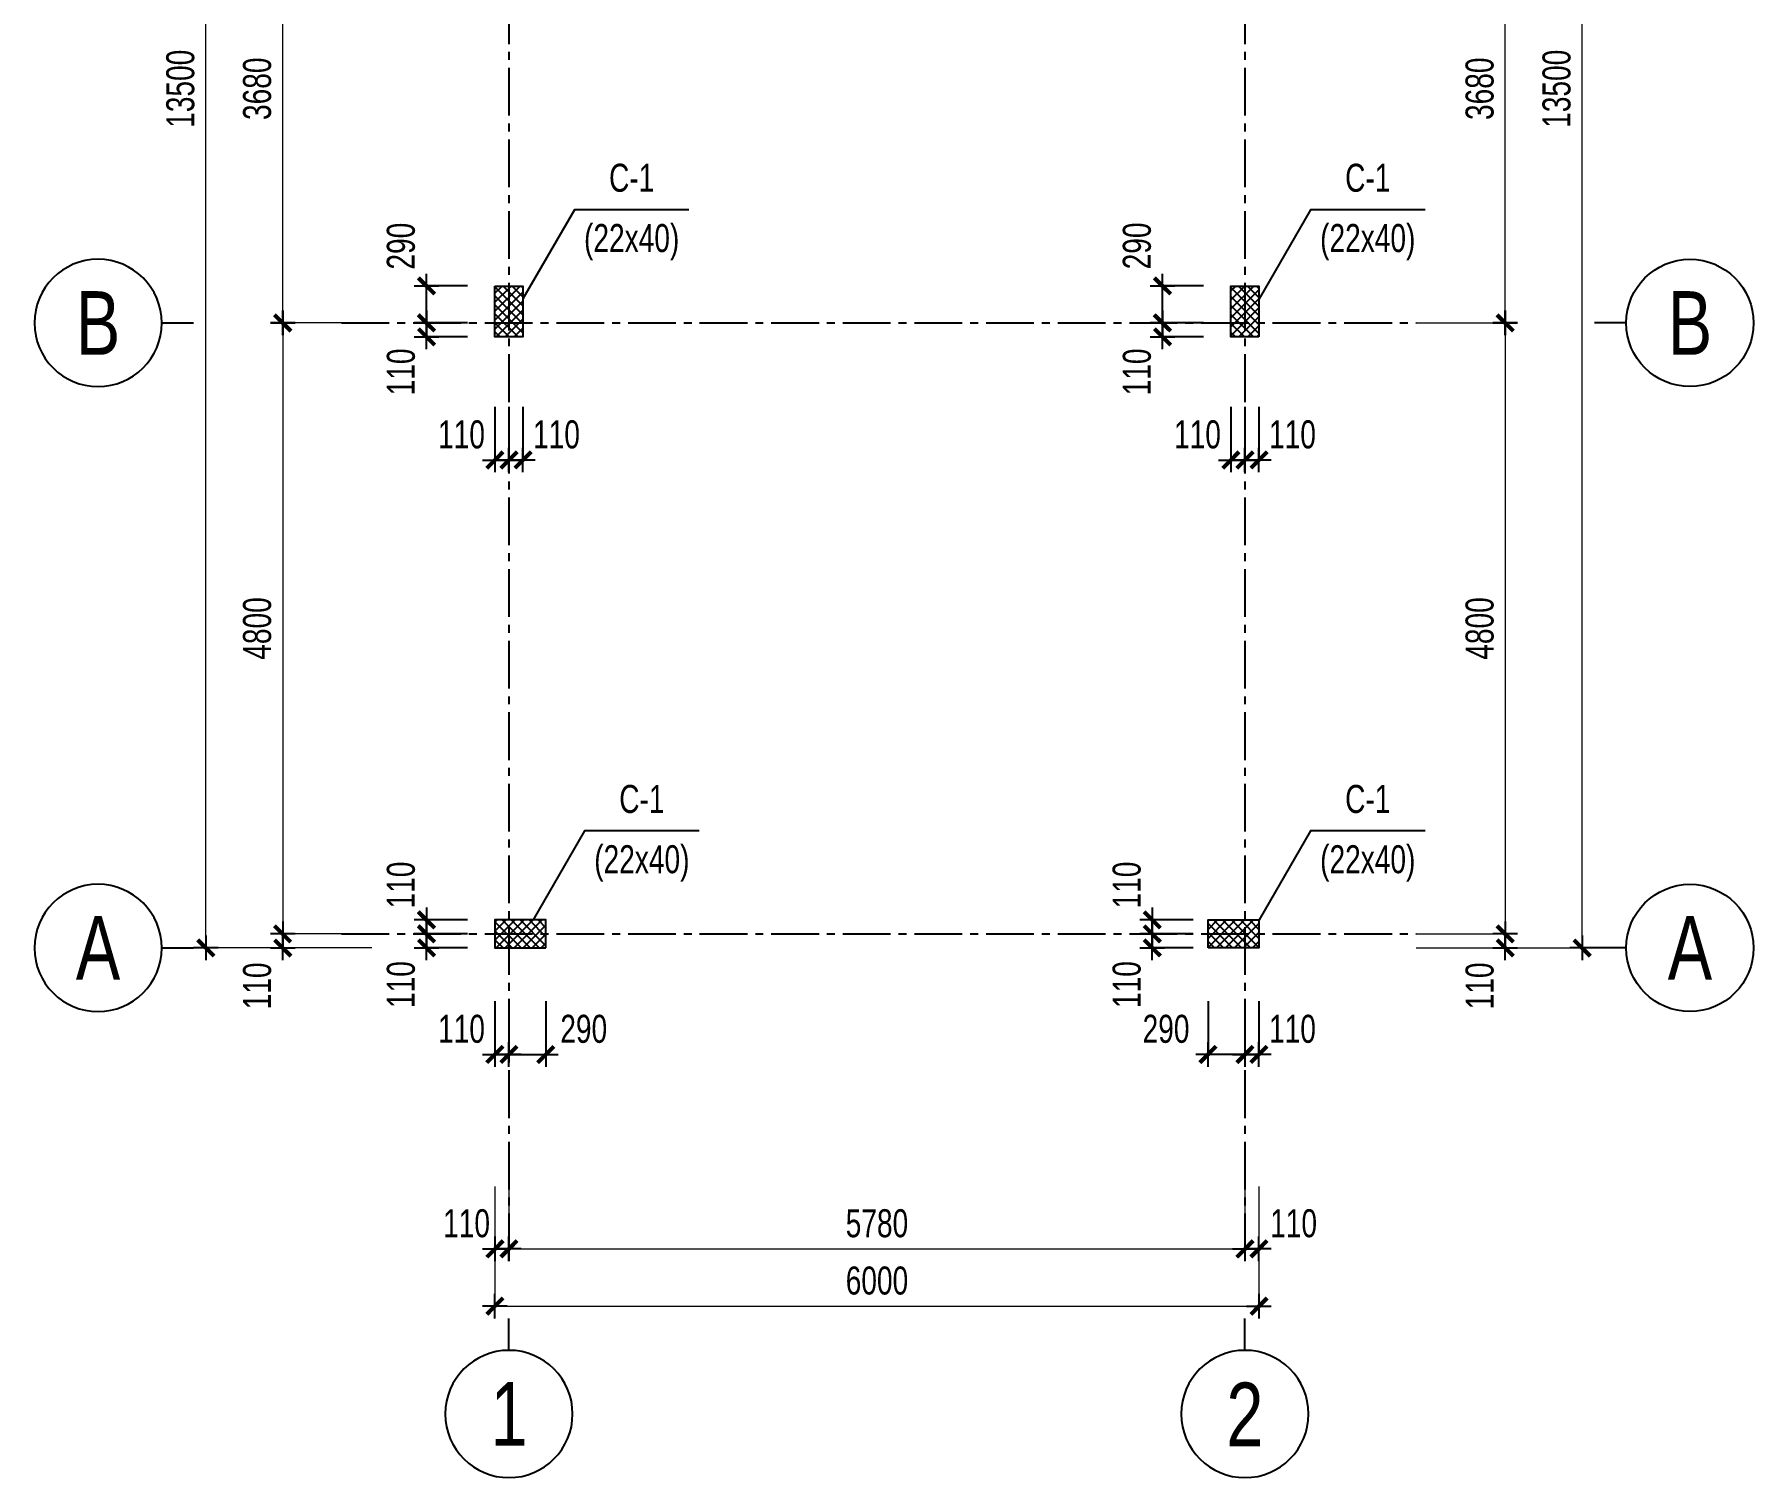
# Model space of a CAD drawing. Header units: millimetres. Extents: x -6636 to 35364, y -21533 to 19617.
# Drawn here: x 5833 to 19335, y -4082 to 7256 of the extents above; entities that cross this region are included whole.
import ezdxf
from ezdxf.enums import TextEntityAlignment as Align

# ---------------------------------------------------------------- set-up
doc = ezdxf.new("R2010")
doc.units = ezdxf.units.MM
doc.header["$MEASUREMENT"] = 0
doc.linetypes.add('Xref Grid A1-G$0$CENTER2', pattern=[1.125, 0.75, -0.125, 0.125, -0.125])
doc.layers.get('DEFPOINTS').update_dxf_attribs({"color": 87})
for name, color, linetype in [('02.DIM', 8, 'Continuous'), ('07.TEXTCOL', 3, 'Continuous'), ('08.TEXTBEAM', 2, 'Continuous'), ('Xref Column Plan 1 (A18)$0$$0$09.COLUMN', 4, 'Continuous'), ('Xref Column Plan 1 (A18)$0$10.HATCH', 9, 'Continuous'), ('Xref Grid A1-G$0$01.AXIS', 160, 'Xref Grid A1-G$0$CENTER2'), ('Xref Grid A1-G$0$02.DIM', 8, 'Continuous')]:
    doc.layers.add(name, color=color, linetype=linetype)
doc.layers.add('Xref Column Plan 1 (A18)$0$KHUNGTEN', color=7, linetype='Continuous', lineweight=20)
doc.styles.add('SMTEXT', font='3t-unicode.shx', dxfattribs={"width": 0.75})
doc.styles.add('Xref Grid A1-G$0$BIGTEXT', font='arial.ttf', dxfattribs={"width": 0.8})
doc.styles.add('Xref Grid A1-G$0$SMTEXT', font='3t-unicode.shx', dxfattribs={"width": 0.75})
doc.dimstyles.new('X1', dxfattribs={"dimtxt": 220, "dimasz": 0.8, "dimexe": 0, "dimexo": 0, "dimgap": 90, "dimtad": 1, "dimdec": 0, "dimzin": 13, "dimdsep": 46, "dimtxsty": 'SMTEXT', "dimblk1": 'CHEO', "dimblk2": 'CHEO', "dimsah": 1, "dimcen": 0, "dimclrd": 256, "dimclre": 256, "dimclrt": 2, "dimadec": 0, "dimazin": 0, "dimtfac": 1, "dimtdec": 0, "dimtix": 1, "dimtmove": 2, "dimatfit": 3, "dimldrblk": 'CHEO', "dimfxl": 1, "dimtolj": 1, "dimtzin": 13, "dimarcsym": 0})
doc.dimstyles.new('Xref Grid A1-G$0$X1', dxfattribs={"dimtxt": 220, "dimasz": 0.8, "dimexe": 0, "dimexo": 0, "dimgap": 90, "dimtad": 1, "dimdec": 0, "dimzin": 13, "dimdsep": 46, "dimtxsty": 'Xref Grid A1-G$0$SMTEXT', "dimblk1": 'Xref Grid A1-G$0$CHEO', "dimblk2": 'Xref Grid A1-G$0$CHEO', "dimsah": 1, "dimcen": 0, "dimclrd": 256, "dimclre": 256, "dimclrt": 2, "dimadec": 0, "dimazin": 0, "dimtfac": 1, "dimtdec": 0, "dimtix": 1, "dimtmove": 2, "dimatfit": 3, "dimldrblk": 'Xref Grid A1-G$0$CHEO', "dimfxl": 1, "dimtolj": 1, "dimtzin": 13, "dimarcsym": 0})
pattern_1 = [(135, (-6989.16, 4489.917), (-35.35534, -35.35534), []), (225, (-6989.16, 4489.917), (35.35534, -35.35534), [])]

# ---------------------------------------------------------------- blocks, each defined once
blk = doc.blocks.new('Xref Grid A1-G$0$CHEO')
at = {"layer": 'Xref Grid A1-G$0$02.DIM'}
for points in [[(-121, 0), (121, 0)], [(0, 121), (0, -121)]]:
    blk.add_lwpolyline(points, dxfattribs=at)
at = {"layer": 'Xref Grid A1-G$0$02.DIM', "const_width": 40}
blk.add_lwpolyline([(80, 80), (-80, -81)], dxfattribs=at)
blk = doc.blocks.new('*D356')
at = {"layer": 'DEFPOINTS', "color": 0, "transparency": 16777216}
for p in [(-1076, 4800), (-1076, 0), (-1777, 0)]:
    blk.add_point(p, dxfattribs=at)
at = {"layer": 'Xref Grid A1-G$0$02.DIM', "lineweight": -2, "transparency": 16777216}
for p, q in [((-1076, 4800), (-1777, 4800)), ((-1777, 4799), (-1777, 1)), ((-1076, 0), (-1777, 0))]:
    blk.add_line(p, q, dxfattribs=at)
at = {"layer": 'Xref Grid A1-G$0$02.DIM', "lineweight": -2, "transparency": 16777216, "xscale": 0.8, "yscale": 0.8, "zscale": 0.8}
for p, rotation in [((-1777, 4800), 90), ((-1777, 0), 270)]:
    blk.add_blockref('Xref Grid A1-G$0$CHEO', p, dxfattribs=dict(at, rotation=rotation))
at = {"layer": 'Xref Grid A1-G$0$02.DIM', "color": 2, "transparency": 16777216, "insert": (-1977, 2400), "char_height": 220, "attachment_point": 5, "rotation": 90, "style": 'Xref Grid A1-G$0$SMTEXT'}
blk.add_mtext('\\A1;4800', dxfattribs=at)
blk = doc.blocks.new('*D357')
at = {"layer": 'DEFPOINTS', "color": 0, "transparency": 16777216}
for p in [(-1777, 8480), (-1076, 8480), (-1076, 4800)]:
    blk.add_point(p, dxfattribs=at)
at = {"layer": 'Xref Grid A1-G$0$02.DIM', "lineweight": -2, "transparency": 16777216}
for p, q in [((-1076, 8480), (-1777, 8480)), ((-1777, 4801), (-1777, 8479)), ((-1076, 4800), (-1777, 4800))]:
    blk.add_line(p, q, dxfattribs=at)
at = {"layer": 'Xref Grid A1-G$0$02.DIM', "lineweight": -2, "transparency": 16777216, "xscale": 0.8, "yscale": 0.8, "zscale": 0.8}
for p, rotation in [((-1777, 8480), 90), ((-1777, 4800), 270)]:
    blk.add_blockref('Xref Grid A1-G$0$CHEO', p, dxfattribs=dict(at, rotation=rotation))
at = {"layer": 'Xref Grid A1-G$0$02.DIM', "color": 2, "transparency": 16777216, "insert": (-1977, 6640), "char_height": 220, "attachment_point": 5, "rotation": 90, "style": 'Xref Grid A1-G$0$SMTEXT'}
blk.add_mtext('\\A1;3680', dxfattribs=at)
blk = doc.blocks.new('*D369')
at = {"layer": 'DEFPOINTS', "color": 0, "transparency": 16777216}
for p in [(0, -1983), (5780, -1983), (5780, -2474)]:
    blk.add_point(p, dxfattribs=at)
at = {"layer": 'Xref Grid A1-G$0$02.DIM', "lineweight": -2, "transparency": 16777216}
for p, q in [((0, -1983), (0, -2474)), ((5780, -1983), (5780, -2474)), ((1, -2474), (5779, -2474))]:
    blk.add_line(p, q, dxfattribs=at)
at = {"layer": 'Xref Grid A1-G$0$02.DIM', "lineweight": -2, "transparency": 16777216, "xscale": 0.8, "yscale": 0.8, "zscale": 0.8, "rotation": 180}
blk.add_blockref('Xref Grid A1-G$0$CHEO', (0, -2474), dxfattribs=at)
at = {"layer": 'Xref Grid A1-G$0$02.DIM', "lineweight": -2, "transparency": 16777216, "xscale": 0.8, "yscale": 0.8, "zscale": 0.8}
blk.add_blockref('Xref Grid A1-G$0$CHEO', (5780, -2474), dxfattribs=at)
at = {"layer": 'Xref Grid A1-G$0$02.DIM', "color": 2, "transparency": 16777216, "insert": (2890, -2274), "char_height": 220, "attachment_point": 5, "style": 'Xref Grid A1-G$0$SMTEXT'}
blk.add_mtext('\\A1;5780', dxfattribs=at)
blk = doc.blocks.new('*D370')
at = {"layer": 'DEFPOINTS', "color": 0, "transparency": 16777216}
for p in [(-2380, 13390), (-1076, 13390), (-1076, -110)]:
    blk.add_point(p, dxfattribs=at)
at = {"layer": 'Xref Grid A1-G$0$02.DIM', "lineweight": -2, "transparency": 16777216}
for p, q in [((-1076, 13390), (-2380, 13390)), ((-2380, -109), (-2380, 13389)), ((-1076, -110), (-2380, -110))]:
    blk.add_line(p, q, dxfattribs=at)
at = {"layer": 'Xref Grid A1-G$0$02.DIM', "lineweight": -2, "transparency": 16777216, "xscale": 0.8, "yscale": 0.8, "zscale": 0.8}
for p, rotation in [((-2380, 13390), 90), ((-2380, -110), 270)]:
    blk.add_blockref('Xref Grid A1-G$0$CHEO', p, dxfattribs=dict(at, rotation=rotation))
at = {"layer": 'Xref Grid A1-G$0$02.DIM', "color": 2, "transparency": 16777216, "insert": (-2580, 6640), "char_height": 220, "attachment_point": 5, "rotation": 90, "style": 'Xref Grid A1-G$0$SMTEXT'}
blk.add_mtext('\\A1;13500', dxfattribs=at)
blk = doc.blocks.new('*D371')
at = {"layer": 'DEFPOINTS', "color": 0, "transparency": 16777216}
for p in [(-110, -1983), (0, -1983), (-110, -2474)]:
    blk.add_point(p, dxfattribs=at)
at = {"layer": 'Xref Grid A1-G$0$02.DIM', "lineweight": -2, "transparency": 16777216}
for p, q in [((-110, -1983), (-110, -2474)), ((0, -1983), (0, -2474)), ((-111, -2474), (-112, -2474)), ((0, -2474), (-110, -2474)), ((1, -2474), (2, -2474))]:
    blk.add_line(p, q, dxfattribs=at)
at = {"layer": 'Xref Grid A1-G$0$02.DIM', "lineweight": -2, "transparency": 16777216, "xscale": 0.8, "yscale": 0.8, "zscale": 0.8}
blk.add_blockref('Xref Grid A1-G$0$CHEO', (-110, -2474), dxfattribs=at)
at = {"layer": 'Xref Grid A1-G$0$02.DIM', "lineweight": -2, "transparency": 16777216, "xscale": 0.8, "yscale": 0.8, "zscale": 0.8, "rotation": 180}
blk.add_blockref('Xref Grid A1-G$0$CHEO', (0, -2474), dxfattribs=at)
at = {"layer": 'Xref Grid A1-G$0$02.DIM', "color": 2, "transparency": 16777216, "insert": (-333, -2274), "char_height": 220, "attachment_point": 5, "style": 'Xref Grid A1-G$0$SMTEXT'}
blk.add_mtext('\\A1;110', dxfattribs=at)
blk = doc.blocks.new('*D372')
at = {"layer": 'DEFPOINTS', "color": 0, "transparency": 16777216}
for p in [(5780, -1983), (5890, -1983), (5890, -2474)]:
    blk.add_point(p, dxfattribs=at)
at = {"layer": 'Xref Grid A1-G$0$02.DIM', "lineweight": -2, "transparency": 16777216}
for p, q in [((5780, -1983), (5780, -2474)), ((5890, -1983), (5890, -2474)), ((5779, -2474), (5778, -2474)), ((5780, -2474), (5890, -2474)), ((5891, -2474), (5892, -2474))]:
    blk.add_line(p, q, dxfattribs=at)
at = {"layer": 'Xref Grid A1-G$0$02.DIM', "lineweight": -2, "transparency": 16777216, "xscale": 0.8, "yscale": 0.8, "zscale": 0.8}
blk.add_blockref('Xref Grid A1-G$0$CHEO', (5780, -2474), dxfattribs=at)
at = {"layer": 'Xref Grid A1-G$0$02.DIM', "lineweight": -2, "transparency": 16777216, "xscale": 0.8, "yscale": 0.8, "zscale": 0.8, "rotation": 180}
blk.add_blockref('Xref Grid A1-G$0$CHEO', (5890, -2474), dxfattribs=at)
at = {"layer": 'Xref Grid A1-G$0$02.DIM', "color": 2, "transparency": 16777216, "insert": (6162, -2274), "char_height": 220, "attachment_point": 5, "style": 'Xref Grid A1-G$0$SMTEXT'}
blk.add_mtext('\\A1;110', dxfattribs=at)
blk = doc.blocks.new('*D373')
at = {"layer": 'DEFPOINTS', "color": 0, "transparency": 16777216}
for p in [(-110, -1983), (5890, -1983), (5890, -2924)]:
    blk.add_point(p, dxfattribs=at)
at = {"layer": 'Xref Grid A1-G$0$02.DIM', "lineweight": -2, "transparency": 16777216}
for p, q in [((-110, -1983), (-110, -2924)), ((5890, -1983), (5890, -2924)), ((-109, -2924), (5889, -2924))]:
    blk.add_line(p, q, dxfattribs=at)
at = {"layer": 'Xref Grid A1-G$0$02.DIM', "lineweight": -2, "transparency": 16777216, "xscale": 0.8, "yscale": 0.8, "zscale": 0.8, "rotation": 180}
blk.add_blockref('Xref Grid A1-G$0$CHEO', (-110, -2924), dxfattribs=at)
at = {"layer": 'Xref Grid A1-G$0$02.DIM', "lineweight": -2, "transparency": 16777216, "xscale": 0.8, "yscale": 0.8, "zscale": 0.8}
blk.add_blockref('Xref Grid A1-G$0$CHEO', (5890, -2924), dxfattribs=at)
at = {"layer": 'Xref Grid A1-G$0$02.DIM', "color": 2, "transparency": 16777216, "insert": (2890, -2724), "char_height": 220, "attachment_point": 5, "style": 'Xref Grid A1-G$0$SMTEXT'}
blk.add_mtext('\\A1;6000', dxfattribs=at)
blk = doc.blocks.new('*D375')
at = {"layer": 'DEFPOINTS', "color": 0, "transparency": 16777216}
for p in [(-1076, 0), (-1777, -110), (-1076, -110)]:
    blk.add_point(p, dxfattribs=at)
at = {"layer": 'Xref Grid A1-G$0$02.DIM', "lineweight": -2, "transparency": 16777216}
for p, q in [((-1777, 1), (-1777, 2)), ((-1076, 0), (-1777, 0)), ((-1777, 0), (-1777, -110)), ((-1076, -110), (-1777, -110)), ((-1777, -111), (-1777, -112))]:
    blk.add_line(p, q, dxfattribs=at)
at = {"layer": 'Xref Grid A1-G$0$02.DIM', "lineweight": -2, "transparency": 16777216, "xscale": 0.8, "yscale": 0.8, "zscale": 0.8}
for p, rotation in [((-1777, 0), 270), ((-1777, -110), 90)]:
    blk.add_blockref('Xref Grid A1-G$0$CHEO', p, dxfattribs=dict(at, rotation=rotation))
at = {"layer": 'Xref Grid A1-G$0$02.DIM', "color": 2, "transparency": 16777216, "insert": (-1977, -408), "char_height": 220, "attachment_point": 5, "rotation": 90, "style": 'Xref Grid A1-G$0$SMTEXT'}
blk.add_mtext('\\A1;110', dxfattribs=at)
blk = doc.blocks.new('Xref Grid A1-G$0$_Axis name')
at = {"layer": 'Xref Grid A1-G$0$02.DIM'}
blk.add_line((0, 2.5), (0, 0), dxfattribs=at)
blk.add_circle((0, 7.5), 5, dxfattribs=at)
at = {"layer": 'Xref Grid A1-G$0$02.DIM', "style": 'Xref Grid A1-G$0$BIGTEXT', "width": 0.75}
blk.add_attdef('.', text='', height=5, dxfattribs=at).set_placement((0, 7.5), align=Align.MIDDLE)
blk = doc.blocks.new('*D359')
at = {"layer": 'DEFPOINTS', "color": 0, "transparency": 16777216}
for p in [(7124, 4800), (7124, 0), (7824, 0)]:
    blk.add_point(p, dxfattribs=at)
at = {"layer": 'Xref Grid A1-G$0$02.DIM', "lineweight": -2, "transparency": 16777216}
for p, q in [((7124, 4800), (7824, 4800)), ((7824, 4799), (7824, 1)), ((7124, 0), (7824, 0))]:
    blk.add_line(p, q, dxfattribs=at)
at = {"layer": 'Xref Grid A1-G$0$02.DIM', "lineweight": -2, "transparency": 16777216, "xscale": 0.8, "yscale": 0.8, "zscale": 0.8}
for p, rotation in [((7824, 4800), 90), ((7824, 0), 270)]:
    blk.add_blockref('Xref Grid A1-G$0$CHEO', p, dxfattribs=dict(at, rotation=rotation))
at = {"layer": 'Xref Grid A1-G$0$02.DIM', "color": 2, "transparency": 16777216, "insert": (7624, 2400), "char_height": 220, "attachment_point": 5, "rotation": 90, "style": 'Xref Grid A1-G$0$SMTEXT'}
blk.add_mtext('\\A1;4800', dxfattribs=at)
blk = doc.blocks.new('*D360')
at = {"layer": 'DEFPOINTS', "color": 0, "transparency": 16777216}
for p in [(7124, 8480), (7824, 8480), (7124, 4800)]:
    blk.add_point(p, dxfattribs=at)
at = {"layer": 'Xref Grid A1-G$0$02.DIM', "lineweight": -2, "transparency": 16777216}
for p, q in [((7124, 8480), (7824, 8480)), ((7824, 4801), (7824, 8479)), ((7124, 4800), (7824, 4800))]:
    blk.add_line(p, q, dxfattribs=at)
at = {"layer": 'Xref Grid A1-G$0$02.DIM', "lineweight": -2, "transparency": 16777216, "xscale": 0.8, "yscale": 0.8, "zscale": 0.8}
for p, rotation in [((7824, 8480), 90), ((7824, 4800), 270)]:
    blk.add_blockref('Xref Grid A1-G$0$CHEO', p, dxfattribs=dict(at, rotation=rotation))
at = {"layer": 'Xref Grid A1-G$0$02.DIM', "color": 2, "transparency": 16777216, "insert": (7624, 6640), "char_height": 220, "attachment_point": 5, "rotation": 90, "style": 'Xref Grid A1-G$0$SMTEXT'}
blk.add_mtext('\\A1;3680', dxfattribs=at)
blk = doc.blocks.new('*D362')
at = {"layer": 'DEFPOINTS', "color": 0, "transparency": 16777216}
for p in [(7124, 13390), (8428, 13390), (7124, -110)]:
    blk.add_point(p, dxfattribs=at)
at = {"layer": 'Xref Grid A1-G$0$02.DIM', "lineweight": -2, "transparency": 16777216}
for p, q in [((7124, 13390), (8428, 13390)), ((8428, -109), (8428, 13389)), ((7124, -110), (8428, -110))]:
    blk.add_line(p, q, dxfattribs=at)
at = {"layer": 'Xref Grid A1-G$0$02.DIM', "lineweight": -2, "transparency": 16777216, "xscale": 0.8, "yscale": 0.8, "zscale": 0.8}
for p, rotation in [((8428, 13390), 90), ((8428, -110), 270)]:
    blk.add_blockref('Xref Grid A1-G$0$CHEO', p, dxfattribs=dict(at, rotation=rotation))
at = {"layer": 'Xref Grid A1-G$0$02.DIM', "color": 2, "transparency": 16777216, "insert": (8228, 6640), "char_height": 220, "attachment_point": 5, "rotation": 90, "style": 'Xref Grid A1-G$0$SMTEXT'}
blk.add_mtext('\\A1;13500', dxfattribs=at)
blk = doc.blocks.new('*D364')
at = {"layer": 'DEFPOINTS', "color": 0, "transparency": 16777216}
for p in [(7124, 0), (7124, -110), (7824, -110)]:
    blk.add_point(p, dxfattribs=at)
at = {"layer": 'Xref Grid A1-G$0$02.DIM', "lineweight": -2, "transparency": 16777216}
for p, q in [((7124, 0), (7824, 0)), ((7824, 1), (7824, 2)), ((7824, 0), (7824, -110)), ((7124, -110), (7824, -110)), ((7824, -111), (7824, -112))]:
    blk.add_line(p, q, dxfattribs=at)
at = {"layer": 'Xref Grid A1-G$0$02.DIM', "lineweight": -2, "transparency": 16777216, "xscale": 0.8, "yscale": 0.8, "zscale": 0.8}
for p, rotation in [((7824, 0), 270), ((7824, -110), 90)]:
    blk.add_blockref('Xref Grid A1-G$0$CHEO', p, dxfattribs=dict(at, rotation=rotation))
at = {"layer": 'Xref Grid A1-G$0$02.DIM', "color": 2, "transparency": 16777216, "insert": (7624, -408), "char_height": 220, "attachment_point": 5, "rotation": 90, "style": 'Xref Grid A1-G$0$SMTEXT'}
blk.add_mtext('\\A1;110', dxfattribs=at)
blk = doc.blocks.new('CHEO')
at = {"layer": '02.DIM'}
for points in [[(-121, 0), (121, 0)], [(0, 121), (0, -121)]]:
    blk.add_lwpolyline(points, dxfattribs=at)
at = {"layer": '02.DIM', "const_width": 40}
blk.add_lwpolyline([(80, 80), (-80, -81)], dxfattribs=at)
blk = doc.blocks.new('*D124')
at = {"layer": '02.DIM', "lineweight": -2, "transparency": 16777216}
for p, q in [((8912, 299), (8912, 300)), ((9233, 299), (8912, 299)), ((8912, 299), (8912, 189)), ((9233, 189), (8912, 189)), ((8912, 188), (8912, 187))]:
    blk.add_line(p, q, dxfattribs=at)
at = {"layer": 'DEFPOINTS', "color": 0, "transparency": 16777216}
for p in [(9233, 299), (8912, 189), (9233, 189)]:
    blk.add_point(p, dxfattribs=at)
at = {"layer": '02.DIM', "lineweight": -2, "transparency": 16777216, "xscale": 0.8, "yscale": 0.8, "zscale": 0.8}
for p, rotation in [((8912, 299), 270), ((8912, 189), 90)]:
    blk.add_blockref('CHEO', p, dxfattribs=dict(at, rotation=rotation))
at = {"layer": '02.DIM', "color": 2, "transparency": 16777216, "insert": (8712, 573), "char_height": 220, "attachment_point": 5, "rotation": 90, "style": 'SMTEXT'}
blk.add_mtext('\\A1;110', dxfattribs=at)
blk = doc.blocks.new('*D125')
at = {"layer": '02.DIM', "lineweight": -2, "transparency": 16777216}
for p, q in [((8912, 189), (8912, 190)), ((9233, 189), (8912, 189)), ((8912, 189), (8912, 79)), ((9233, 79), (8912, 79)), ((8912, 78), (8912, 77))]:
    blk.add_line(p, q, dxfattribs=at)
at = {"layer": 'DEFPOINTS', "color": 0, "transparency": 16777216}
for p in [(9233, 189), (8912, 79), (9233, 79)]:
    blk.add_point(p, dxfattribs=at)
at = {"layer": '02.DIM', "lineweight": -2, "transparency": 16777216, "xscale": 0.8, "yscale": 0.8, "zscale": 0.8}
for p, rotation in [((8912, 189), 270), ((8912, 79), 90)]:
    blk.add_blockref('CHEO', p, dxfattribs=dict(at, rotation=rotation))
at = {"layer": '02.DIM', "color": 2, "transparency": 16777216, "insert": (8712, -209), "char_height": 220, "attachment_point": 5, "rotation": 90, "style": 'SMTEXT'}
blk.add_mtext('\\A1;110', dxfattribs=at)
blk = doc.blocks.new('*D126')
at = {"layer": '02.DIM', "lineweight": -2, "transparency": 16777216}
for p, q in [((9449, -340), (9449, -758)), ((9560, -340), (9560, -758)), ((9449, -758), (9448, -758)), ((9449, -758), (9560, -758)), ((9561, -758), (9561, -758))]:
    blk.add_line(p, q, dxfattribs=at)
at = {"layer": 'DEFPOINTS', "color": 0, "transparency": 16777216}
for p in [(9449, -340), (9560, -340), (9560, -758)]:
    blk.add_point(p, dxfattribs=at)
at = {"layer": '02.DIM', "lineweight": -2, "transparency": 16777216, "xscale": 0.8, "yscale": 0.8, "zscale": 0.8}
blk.add_blockref('CHEO', (9449, -758), dxfattribs=at)
at = {"layer": '02.DIM', "lineweight": -2, "transparency": 16777216, "xscale": 0.8, "yscale": 0.8, "zscale": 0.8, "rotation": 180}
blk.add_blockref('CHEO', (9560, -758), dxfattribs=at)
at = {"layer": '02.DIM', "color": 2, "transparency": 16777216, "insert": (9187, -558), "char_height": 220, "attachment_point": 5, "style": 'SMTEXT'}
blk.add_mtext('\\A1;110', dxfattribs=at)
blk = doc.blocks.new('*D127')
at = {"layer": '02.DIM', "lineweight": -2, "transparency": 16777216}
for p, q in [((9560, -340), (9560, -758)), ((9849, -340), (9849, -758)), ((9561, -758), (9849, -758))]:
    blk.add_line(p, q, dxfattribs=at)
at = {"layer": 'DEFPOINTS', "color": 0, "transparency": 16777216}
for p in [(9560, -340), (9849, -340), (9849, -758)]:
    blk.add_point(p, dxfattribs=at)
at = {"layer": '02.DIM', "lineweight": -2, "transparency": 16777216, "xscale": 0.8, "yscale": 0.8, "zscale": 0.8, "rotation": 180}
blk.add_blockref('CHEO', (9560, -758), dxfattribs=at)
at = {"layer": '02.DIM', "lineweight": -2, "transparency": 16777216, "xscale": 0.8, "yscale": 0.8, "zscale": 0.8}
blk.add_blockref('CHEO', (9849, -758), dxfattribs=at)
at = {"layer": '02.DIM', "color": 2, "transparency": 16777216, "insert": (10147, -558), "char_height": 220, "attachment_point": 5, "style": 'SMTEXT'}
blk.add_mtext('\\A1;290', dxfattribs=at)
blk = doc.blocks.new('*D128')
at = {"layer": '02.DIM', "lineweight": -2, "transparency": 16777216}
for p, q in [((14612, 299), (14612, 300)), ((14934, 299), (14612, 299)), ((14612, 299), (14612, 189)), ((14934, 189), (14612, 189)), ((14612, 188), (14612, 187))]:
    blk.add_line(p, q, dxfattribs=at)
at = {"layer": 'DEFPOINTS', "color": 0, "transparency": 16777216}
for p in [(14934, 299), (14612, 189), (14934, 189)]:
    blk.add_point(p, dxfattribs=at)
at = {"layer": '02.DIM', "lineweight": -2, "transparency": 16777216, "xscale": 0.8, "yscale": 0.8, "zscale": 0.8}
for p, rotation in [((14612, 299), 270), ((14612, 189), 90)]:
    blk.add_blockref('CHEO', p, dxfattribs=dict(at, rotation=rotation))
at = {"layer": '02.DIM', "color": 2, "transparency": 16777216, "insert": (14412, 573), "char_height": 220, "attachment_point": 5, "rotation": 90, "style": 'SMTEXT'}
blk.add_mtext('\\A1;110', dxfattribs=at)
blk = doc.blocks.new('*D129')
at = {"layer": '02.DIM', "lineweight": -2, "transparency": 16777216}
for p, q in [((14612, 189), (14612, 190)), ((14934, 189), (14612, 189)), ((14612, 189), (14612, 79)), ((14934, 79), (14612, 79)), ((14612, 78), (14612, 77))]:
    blk.add_line(p, q, dxfattribs=at)
at = {"layer": 'DEFPOINTS', "color": 0, "transparency": 16777216}
for p in [(14934, 189), (14612, 79), (14934, 79)]:
    blk.add_point(p, dxfattribs=at)
at = {"layer": '02.DIM', "lineweight": -2, "transparency": 16777216, "xscale": 0.8, "yscale": 0.8, "zscale": 0.8}
for p, rotation in [((14612, 189), 270), ((14612, 79), 90)]:
    blk.add_blockref('CHEO', p, dxfattribs=dict(at, rotation=rotation))
at = {"layer": '02.DIM', "color": 2, "transparency": 16777216, "insert": (14412, -209), "char_height": 220, "attachment_point": 5, "rotation": 90, "style": 'SMTEXT'}
blk.add_mtext('\\A1;110', dxfattribs=at)
blk = doc.blocks.new('*D130')
at = {"layer": '02.DIM', "lineweight": -2, "transparency": 16777216}
for p, q in [((8912, 4989), (8912, 4990)), ((9233, 4989), (8912, 4989)), ((8912, 4879), (8912, 4989)), ((9233, 4879), (8912, 4879)), ((8912, 4878), (8912, 4877))]:
    blk.add_line(p, q, dxfattribs=at)
at = {"layer": 'DEFPOINTS', "color": 0, "transparency": 16777216}
for p in [(8912, 4989), (9233, 4989), (9233, 4879)]:
    blk.add_point(p, dxfattribs=at)
at = {"layer": '02.DIM', "lineweight": -2, "transparency": 16777216, "xscale": 0.8, "yscale": 0.8, "zscale": 0.8}
for p, rotation in [((8912, 4989), 270), ((8912, 4879), 90)]:
    blk.add_blockref('CHEO', p, dxfattribs=dict(at, rotation=rotation))
at = {"layer": '02.DIM', "color": 2, "transparency": 16777216, "insert": (8712, 4604), "char_height": 220, "attachment_point": 5, "rotation": 90, "style": 'SMTEXT'}
blk.add_mtext('\\A1;110', dxfattribs=at)
blk = doc.blocks.new('*D131')
at = {"layer": '02.DIM', "lineweight": -2, "transparency": 16777216}
for p, q in [((9233, 5279), (8912, 5279)), ((8912, 4989), (8912, 5278)), ((9233, 4989), (8912, 4989))]:
    blk.add_line(p, q, dxfattribs=at)
at = {"layer": 'DEFPOINTS', "color": 0, "transparency": 16777216}
for p in [(8912, 5279), (9233, 5279), (9233, 4989)]:
    blk.add_point(p, dxfattribs=at)
at = {"layer": '02.DIM', "lineweight": -2, "transparency": 16777216, "xscale": 0.8, "yscale": 0.8, "zscale": 0.8}
for p, rotation in [((8912, 5279), 90), ((8912, 4989), 270)]:
    blk.add_blockref('CHEO', p, dxfattribs=dict(at, rotation=rotation))
at = {"layer": '02.DIM', "color": 2, "transparency": 16777216, "insert": (8712, 5592), "char_height": 220, "attachment_point": 5, "rotation": 90, "style": 'SMTEXT'}
blk.add_mtext('\\A1;290', dxfattribs=at)
blk = doc.blocks.new('*D132')
at = {"layer": '02.DIM', "lineweight": -2, "transparency": 16777216}
for p, q in [((9449, 4330), (9449, 3912)), ((9560, 4330), (9560, 3912)), ((9449, 3912), (9448, 3912)), ((9449, 3912), (9560, 3912)), ((9561, 3912), (9561, 3912))]:
    blk.add_line(p, q, dxfattribs=at)
at = {"layer": 'DEFPOINTS', "color": 0, "transparency": 16777216}
for p in [(9449, 4330), (9560, 4330), (9560, 3912)]:
    blk.add_point(p, dxfattribs=at)
at = {"layer": '02.DIM', "lineweight": -2, "transparency": 16777216, "xscale": 0.8, "yscale": 0.8, "zscale": 0.8}
blk.add_blockref('CHEO', (9449, 3912), dxfattribs=at)
at = {"layer": '02.DIM', "lineweight": -2, "transparency": 16777216, "xscale": 0.8, "yscale": 0.8, "zscale": 0.8, "rotation": 180}
blk.add_blockref('CHEO', (9560, 3912), dxfattribs=at)
at = {"layer": '02.DIM', "color": 2, "transparency": 16777216, "insert": (9187, 4112), "char_height": 220, "attachment_point": 5, "style": 'SMTEXT'}
blk.add_mtext('\\A1;110', dxfattribs=at)
blk = doc.blocks.new('*D133')
at = {"layer": '02.DIM', "lineweight": -2, "transparency": 16777216}
for p, q in [((9560, 4330), (9560, 3912)), ((9670, 4330), (9670, 3912)), ((9559, 3912), (9558, 3912)), ((9670, 3912), (9560, 3912)), ((9671, 3912), (9672, 3912))]:
    blk.add_line(p, q, dxfattribs=at)
at = {"layer": 'DEFPOINTS', "color": 0, "transparency": 16777216}
for p in [(9560, 4330), (9670, 4330), (9560, 3912)]:
    blk.add_point(p, dxfattribs=at)
at = {"layer": '02.DIM', "lineweight": -2, "transparency": 16777216, "xscale": 0.8, "yscale": 0.8, "zscale": 0.8}
blk.add_blockref('CHEO', (9560, 3912), dxfattribs=at)
at = {"layer": '02.DIM', "lineweight": -2, "transparency": 16777216, "xscale": 0.8, "yscale": 0.8, "zscale": 0.8, "rotation": 180}
blk.add_blockref('CHEO', (9670, 3912), dxfattribs=at)
at = {"layer": '02.DIM', "color": 2, "transparency": 16777216, "insert": (9933, 4112), "char_height": 220, "attachment_point": 5, "style": 'SMTEXT'}
blk.add_mtext('\\A1;110', dxfattribs=at)
blk = doc.blocks.new('*D134')
at = {"layer": '02.DIM', "lineweight": -2, "transparency": 16777216}
for p, q in [((14692, 4989), (14692, 4990)), ((15013, 4989), (14692, 4989)), ((14692, 4879), (14692, 4989)), ((15013, 4879), (14692, 4879)), ((14692, 4878), (14692, 4877))]:
    blk.add_line(p, q, dxfattribs=at)
at = {"layer": 'DEFPOINTS', "color": 0, "transparency": 16777216}
for p in [(14692, 4989), (15013, 4989), (15013, 4879)]:
    blk.add_point(p, dxfattribs=at)
at = {"layer": '02.DIM', "lineweight": -2, "transparency": 16777216, "xscale": 0.8, "yscale": 0.8, "zscale": 0.8}
for p, rotation in [((14692, 4989), 270), ((14692, 4879), 90)]:
    blk.add_blockref('CHEO', p, dxfattribs=dict(at, rotation=rotation))
at = {"layer": '02.DIM', "color": 2, "transparency": 16777216, "insert": (14492, 4604), "char_height": 220, "attachment_point": 5, "rotation": 90, "style": 'SMTEXT'}
blk.add_mtext('\\A1;110', dxfattribs=at)
blk = doc.blocks.new('*D135')
at = {"layer": '02.DIM', "lineweight": -2, "transparency": 16777216}
for p, q in [((15013, 5279), (14692, 5279)), ((14692, 4989), (14692, 5278)), ((15013, 4989), (14692, 4989))]:
    blk.add_line(p, q, dxfattribs=at)
at = {"layer": 'DEFPOINTS', "color": 0, "transparency": 16777216}
for p in [(14692, 5279), (15013, 5279), (15013, 4989)]:
    blk.add_point(p, dxfattribs=at)
at = {"layer": '02.DIM', "lineweight": -2, "transparency": 16777216, "xscale": 0.8, "yscale": 0.8, "zscale": 0.8}
for p, rotation in [((14692, 5279), 90), ((14692, 4989), 270)]:
    blk.add_blockref('CHEO', p, dxfattribs=dict(at, rotation=rotation))
at = {"layer": '02.DIM', "color": 2, "transparency": 16777216, "insert": (14492, 5594), "char_height": 220, "attachment_point": 5, "rotation": 90, "style": 'SMTEXT'}
blk.add_mtext('\\A1;290', dxfattribs=at)
blk = doc.blocks.new('*D136')
at = {"layer": '02.DIM', "lineweight": -2, "transparency": 16777216}
for p, q in [((15229, 4330), (15229, 3912)), ((15340, 4330), (15340, 3912)), ((15229, 3912), (15228, 3912)), ((15229, 3912), (15340, 3912)), ((15341, 3912), (15341, 3912))]:
    blk.add_line(p, q, dxfattribs=at)
at = {"layer": 'DEFPOINTS', "color": 0, "transparency": 16777216}
for p in [(15229, 4330), (15340, 4330), (15340, 3912)]:
    blk.add_point(p, dxfattribs=at)
at = {"layer": '02.DIM', "lineweight": -2, "transparency": 16777216, "xscale": 0.8, "yscale": 0.8, "zscale": 0.8}
blk.add_blockref('CHEO', (15229, 3912), dxfattribs=at)
at = {"layer": '02.DIM', "lineweight": -2, "transparency": 16777216, "xscale": 0.8, "yscale": 0.8, "zscale": 0.8, "rotation": 180}
blk.add_blockref('CHEO', (15340, 3912), dxfattribs=at)
at = {"layer": '02.DIM', "color": 2, "transparency": 16777216, "insert": (14967, 4112), "char_height": 220, "attachment_point": 5, "style": 'SMTEXT'}
blk.add_mtext('\\A1;110', dxfattribs=at)
blk = doc.blocks.new('*D137')
at = {"layer": '02.DIM', "lineweight": -2, "transparency": 16777216}
for p, q in [((15340, 4330), (15340, 3912)), ((15450, 4330), (15450, 3912)), ((15339, 3912), (15338, 3912)), ((15450, 3912), (15340, 3912)), ((15451, 3912), (15452, 3912))]:
    blk.add_line(p, q, dxfattribs=at)
at = {"layer": 'DEFPOINTS', "color": 0, "transparency": 16777216}
for p in [(15340, 4330), (15450, 4330), (15340, 3912)]:
    blk.add_point(p, dxfattribs=at)
at = {"layer": '02.DIM', "lineweight": -2, "transparency": 16777216, "xscale": 0.8, "yscale": 0.8, "zscale": 0.8}
blk.add_blockref('CHEO', (15340, 3912), dxfattribs=at)
at = {"layer": '02.DIM', "lineweight": -2, "transparency": 16777216, "xscale": 0.8, "yscale": 0.8, "zscale": 0.8, "rotation": 180}
blk.add_blockref('CHEO', (15450, 3912), dxfattribs=at)
at = {"layer": '02.DIM', "color": 2, "transparency": 16777216, "insert": (15713, 4112), "char_height": 220, "attachment_point": 5, "style": 'SMTEXT'}
blk.add_mtext('\\A1;110', dxfattribs=at)
blk = doc.blocks.new('*D152')
at = {"layer": '02.DIM', "lineweight": -2, "transparency": 16777216}
for p, q in [((15340, -340), (15340, -758)), ((15450, -340), (15450, -758)), ((15339, -758), (15338, -758)), ((15450, -758), (15340, -758)), ((15451, -758), (15452, -758))]:
    blk.add_line(p, q, dxfattribs=at)
at = {"layer": 'DEFPOINTS', "color": 0, "transparency": 16777216}
for p in [(15340, -340), (15450, -340), (15340, -758)]:
    blk.add_point(p, dxfattribs=at)
at = {"layer": '02.DIM', "lineweight": -2, "transparency": 16777216, "xscale": 0.8, "yscale": 0.8, "zscale": 0.8}
blk.add_blockref('CHEO', (15340, -758), dxfattribs=at)
at = {"layer": '02.DIM', "lineweight": -2, "transparency": 16777216, "xscale": 0.8, "yscale": 0.8, "zscale": 0.8, "rotation": 180}
blk.add_blockref('CHEO', (15450, -758), dxfattribs=at)
at = {"layer": '02.DIM', "color": 2, "transparency": 16777216, "insert": (15713, -558), "char_height": 220, "attachment_point": 5, "style": 'SMTEXT'}
blk.add_mtext('\\A1;110', dxfattribs=at)
blk = doc.blocks.new('*D153')
at = {"layer": '02.DIM', "lineweight": -2, "transparency": 16777216}
for p, q in [((15050, -340), (15050, -758)), ((15340, -340), (15340, -758)), ((15339, -758), (15051, -758))]:
    blk.add_line(p, q, dxfattribs=at)
at = {"layer": 'DEFPOINTS', "color": 0, "transparency": 16777216}
for p in [(15050, -340), (15340, -340), (15050, -758)]:
    blk.add_point(p, dxfattribs=at)
at = {"layer": '02.DIM', "lineweight": -2, "transparency": 16777216, "xscale": 0.8, "yscale": 0.8, "zscale": 0.8, "rotation": 180}
blk.add_blockref('CHEO', (15050, -758), dxfattribs=at)
at = {"layer": '02.DIM', "lineweight": -2, "transparency": 16777216, "xscale": 0.8, "yscale": 0.8, "zscale": 0.8}
blk.add_blockref('CHEO', (15340, -758), dxfattribs=at)
at = {"layer": '02.DIM', "color": 2, "transparency": 16777216, "insert": (14720, -558), "char_height": 220, "attachment_point": 5, "style": 'SMTEXT'}
blk.add_mtext('\\A1;290', dxfattribs=at)
blk = doc.blocks.new('Xref Grid A1-G')
at = {"layer": 'Xref Grid A1-G$0$01.AXIS', "ltscale": 500}
for p, q in [((0, 15804.1), (0, -2571.1)), ((5780, 15804.1), (5780, -2571.1)), ((-1314.9, 4800), (7123.7, 4800)), ((-1314.9, 0), (7123.7, 0))]:
    blk.add_line(p, q, dxfattribs=at)
ref = blk.add_blockref('Xref Grid A1-G$0$_Axis name', (-2477.1, 4800), dxfattribs=dict(xscale=-100.0000000000003, yscale=100.0000000000003, zscale=100, rotation=90))
ref.add_attrib('.', 'B', dxfattribs={"layer": 'Xref Grid A1-G$0$02.DIM', "height": 500, "style": 'Xref Grid A1-G$0$BIGTEXT', "width": 0.75}).set_placement((-3227.1, 4800), align=Align.MIDDLE)
ref = blk.add_blockref('Xref Grid A1-G$0$_Axis name', (8524.7, 4800), dxfattribs=dict(xscale=100, yscale=100, zscale=100, rotation=270))
ref.add_attrib('.', 'B', dxfattribs={"layer": 'Xref Grid A1-G$0$02.DIM', "height": 500, "style": 'Xref Grid A1-G$0$BIGTEXT', "width": 0.75}).set_placement((9274.7, 4800), align=Align.MIDDLE)
ref = blk.add_blockref('Xref Grid A1-G$0$_Axis name', (-2477.1, -110), dxfattribs=dict(xscale=-100.0000000000003, yscale=100.0000000000003, zscale=100, rotation=90))
ref.add_attrib('.', 'A', dxfattribs={"layer": 'Xref Grid A1-G$0$02.DIM', "height": 500, "style": 'Xref Grid A1-G$0$BIGTEXT', "width": 0.75}).set_placement((-3227.1, -110), align=Align.MIDDLE)
ref = blk.add_blockref('Xref Grid A1-G$0$_Axis name', (8524.7, -110), dxfattribs=dict(xscale=100, yscale=100, zscale=100, rotation=270))
ref.add_attrib('.', 'A', dxfattribs={"layer": 'Xref Grid A1-G$0$02.DIM', "height": 500, "style": 'Xref Grid A1-G$0$BIGTEXT', "width": 0.75}).set_placement((9274.7, -110), align=Align.MIDDLE)
ref = blk.add_blockref('Xref Grid A1-G$0$_Axis name', (0, -3020.9), dxfattribs=dict(xscale=-100, yscale=100, zscale=100, rotation=180))
ref.add_attrib('.', '1', dxfattribs={"layer": 'Xref Grid A1-G$0$02.DIM', "height": 500, "style": 'Xref Grid A1-G$0$BIGTEXT', "width": 0.75}).set_placement((0, -3770.9), align=Align.MIDDLE)
ref = blk.add_blockref('Xref Grid A1-G$0$_Axis name', (5780, -3020.9), dxfattribs=dict(xscale=-100, yscale=100, zscale=100, rotation=180))
ref.add_attrib('.', '2', dxfattribs={"layer": 'Xref Grid A1-G$0$02.DIM', "height": 500, "style": 'Xref Grid A1-G$0$BIGTEXT', "width": 0.75}).set_placement((5780, -3770.9), align=Align.MIDDLE)
at = {"layer": 'Xref Grid A1-G$0$02.DIM'}
for base, p1, p2, angle, picture, middle in [((-2380.3, 13390), (-1076.1, -110), (-1076.1, 13390), 90, '*D370', (-2580.3, 6640)), ((8428, 13390), (7123.7, -110), (7123.7, 13390), 90, '*D362', (8228, 6640)), ((-1776.6, 8480), (-1076.1, 4800), (-1076.1, 8480), 270, '*D357', (-1976.6, 6640)), ((7824.2, 8480), (7123.7, 4800), (7123.7, 8480), 270, '*D360', (7624.2, 6640)), ((-1776.6, 0), (-1076.1, 4800), (-1076.1, 0), 270, '*D356', (-1976.6, 2400)), ((7824.2, 0), (7123.7, 4800), (7123.7, 0), 270, '*D359', (7624.2, 2400))]:
    dim = blk.add_linear_dim(base=base, p1=p1, p2=p2, angle=angle, dimstyle='Xref Grid A1-G$0$X1', dxfattribs=at)
    dim.commit()
    dim.dimension.update_dxf_attribs({"geometry": picture, "text_midpoint": middle})
for base, p1, p2, picture, middle in [((-1776.6, -110), (-1076.1, 0), (-1076.1, -110), '*D375', (-1976.6, -408.2)), ((7824.2, -110), (7123.7, 0), (7123.7, -110), '*D364', (7624.2, -408.2))]:
    dim = blk.add_linear_dim(base=base, p1=p1, p2=p2, angle=270, dimstyle='Xref Grid A1-G$0$X1', dxfattribs=at)
    dim.commit()
    dim.dimension.update_dxf_attribs({"geometry": picture, "text_midpoint": middle, "dimtype": 128})
for base, p1, p2, picture, middle in [((-110, -2474.3), (0, -1983.4), (-110, -1983.4), '*D371', (-333.1, -2274.3)), ((5890, -2474.3), (5780, -1983.4), (5890, -1983.4), '*D372', (6162, -2274.3))]:
    dim = blk.add_linear_dim(base=base, p1=p1, p2=p2, dimstyle='Xref Grid A1-G$0$X1', dxfattribs=at)
    dim.commit()
    dim.dimension.update_dxf_attribs({"geometry": picture, "text_midpoint": middle, "dimtype": 128})
for base, p1, p2, picture, middle in [((5890, -2924.2), (-110, -1983.4), (5890, -1983.4), '*D373', (2890, -2724.2)), ((5780, -2474.3), (0, -1983.4), (5780, -1983.4), '*D369', (2890, -2274.3))]:
    dim = blk.add_linear_dim(base=base, p1=p1, p2=p2, dimstyle='Xref Grid A1-G$0$X1', dxfattribs=at)
    dim.commit()
    dim.dimension.update_dxf_attribs({"geometry": picture, "text_midpoint": middle})
blk = doc.blocks.new('Xref Column Plan 1 (A18)')
at = {"layer": 'Xref Column Plan 1 (A18)$0$10.HATCH'}
h = blk.add_hatch(dxfattribs=at)
h.set_pattern_fill('ANSI37', color=256, scale=400)
h.set_pattern_definition([(45, (4489.51, 11788.757), (-35.35534, 35.35534), []), (135, (4489.51, 11788.757), (-35.35534, -35.35534), [])])
h.paths.add_polyline_path([(-110, 5090), (110, 5090), (110, 4690), (-110, 4690)])
h = blk.add_hatch(dxfattribs=at)
h.set_pattern_fill('ANSI37', color=256, scale=400)
h.set_pattern_definition([(45, (4989.917, 15648.757), (-35.35534, 35.35534), []), (135, (4989.917, 15648.757), (-35.35534, -35.35534), [])])
h.paths.add_polyline_path([(5890, 4690), (5670, 4690), (5670, 5090), (5890, 5090)])
h = blk.add_hatch(dxfattribs=at)
h.set_pattern_fill('ANSI37', color=256, scale=400, angle=90)
h.set_pattern_definition(pattern_1)
h.paths.add_polyline_path([(290, -110), (290, 110), (-110, 110), (-110, -110)])
h = blk.add_hatch(dxfattribs=at)
h.set_pattern_fill('ANSI37', color=256, scale=400, angle=90)
h.set_pattern_definition(pattern_1)
h.paths.add_polyline_path([(5490, -110), (5490, 110), (5890, 110), (5890, -110)])
at = {"layer": 'Xref Column Plan 1 (A18)$0$$0$09.COLUMN'}
for points in [[(-110, 5090), (110, 5090), (110, 4690), (-110, 4690)], [(5890, 4690), (5670, 4690), (5670, 5090), (5890, 5090)], [(290, -110), (290, 110), (-110, 110), (-110, -110)], [(5490, -110), (5490, 110), (5890, 110), (5890, -110)]]:
    blk.add_lwpolyline(points, close=True, dxfattribs=at)
at = {"layer": 'Xref Column Plan 1 (A18)$0$KHUNGTEN'}
blk.add_blockref('Xref Grid A1-G', (0, 0), dxfattribs=at)

msp = doc.modelspace()

# ---------------------------------------------------------------- linework, layer by layer
at = {"layer": '07.TEXTCOL'}
for points in [[(10973.5, 5878.5), (10073.5, 5878.5), (9669.4, 5178.5)], [(16754.3, 5878.5), (15854.3, 5878.5), (15450.2, 5178.5)], [(11053.5, 998.5), (10153.5, 998.5), (9749.4, 298.5)], [(16754.3, 998.5), (15854.3, 998.5), (15450.2, 298.5)]]:
    msp.add_lwpolyline(points, dxfattribs=at)

# ---------------------------------------------------------------- block references
at = {"layer": '08.TEXTBEAM'}
msp.add_blockref('Xref Column Plan 1 (A18)', (9559.8, 188.5), dxfattribs=at)

# ---------------------------------------------------------------- texts
at = {"layer": '07.TEXTCOL', "style": 'SMTEXT', "width": 0.75}
for s, p in [('C-1', (10523.5, 6129.5)), ('C-1', (16304.3, 6129.5)), ('(22x40)', (10523.5, 5628.5)), ('(22x40)', (16304.3, 5628.5)), ('C-1', (10603.5, 1249.5)), ('C-1', (16304.3, 1249.5)), ('(22x40)', (10603.5, 748.5)), ('(22x40)', (16304.3, 748.5))]:
    msp.add_text(s, height=220, dxfattribs=at).set_placement(p, align=Align.MIDDLE)

# ---------------------------------------------------------------- dimensions: what is measured, and where the dimension line sits
at = {"layer": '02.DIM'}
for base, p1, p2, angle, picture, middle in [((8911.6, 5278.5), (9233, 4988.5), (9233, 5278.5), 270, '*D131', (8711.6, 5591.5)), ((14692, 5278.5), (15013.4, 4988.5), (15013.4, 5278.5), 270, '*D135', (14492, 5594.5)), ((8911.6, 4988.5), (9233, 4878.5), (9233, 4988.5), 270, '*D130', (8711.6, 4604.2)), ((14692, 4988.5), (15013.4, 4878.5), (15013.4, 4988.5), 270, '*D134', (14492, 4604.2)), ((9559.8, 3911.7), (9670.2, 4330.1), (9559.8, 4330.1), 180, '*D133', (9932.6, 4111.7)), ((15339.8, 3911.7), (15450.2, 4330.1), (15339.8, 4330.1), 180, '*D137', (15712.6, 4111.7)), ((8911.6, 188.5), (9233, 298.5), (9233, 188.5), 90, '*D124', (8711.6, 572.9)), ((14612.4, 188.5), (14933.9, 298.5), (14933.9, 188.5), 90, '*D128', (14412.4, 572.9)), ((8911.6, 78.5), (9233, 188.5), (9233, 78.5), 90, '*D125', (8711.6, -208.9)), ((14612.4, 78.5), (14933.9, 188.5), (14933.9, 78.5), 90, '*D129', (14412.4, -208.9)), ((15050.2, -758.3), (15339.8, -339.9), (15050.2, -339.9), 180, '*D153', (14719.9, -558.3)), ((15339.8, -758.3), (15450.2, -339.9), (15339.8, -339.9), 180, '*D152', (15712.6, -558.3))]:
    dim = msp.add_linear_dim(base=base, p1=p1, p2=p2, angle=angle, dimstyle='X1', dxfattribs=at)
    dim.commit()
    dim.dimension.update_dxf_attribs({"geometry": picture, "text_midpoint": middle, "dimtype": 160})
for base, p1, p2, picture, middle in [((9559.8, 3911.7), (9449.4, 4330.1), (9559.8, 4330.1), '*D132', (9187, 4111.7)), ((15339.8, 3911.7), (15229.4, 4330.1), (15339.8, 4330.1), '*D136', (14967, 4111.7)), ((9559.8, -758.3), (9449.4, -339.9), (9559.8, -339.9), '*D126', (9187, -558.3)), ((9849.4, -758.3), (9559.8, -339.9), (9849.4, -339.9), '*D127', (10146.8, -558.3))]:
    dim = msp.add_linear_dim(base=base, p1=p1, p2=p2, dimstyle='X1', dxfattribs=at)
    dim.commit()
    dim.dimension.update_dxf_attribs({"geometry": picture, "text_midpoint": middle, "dimtype": 160})

doc.saveas('drawing.dxf')
